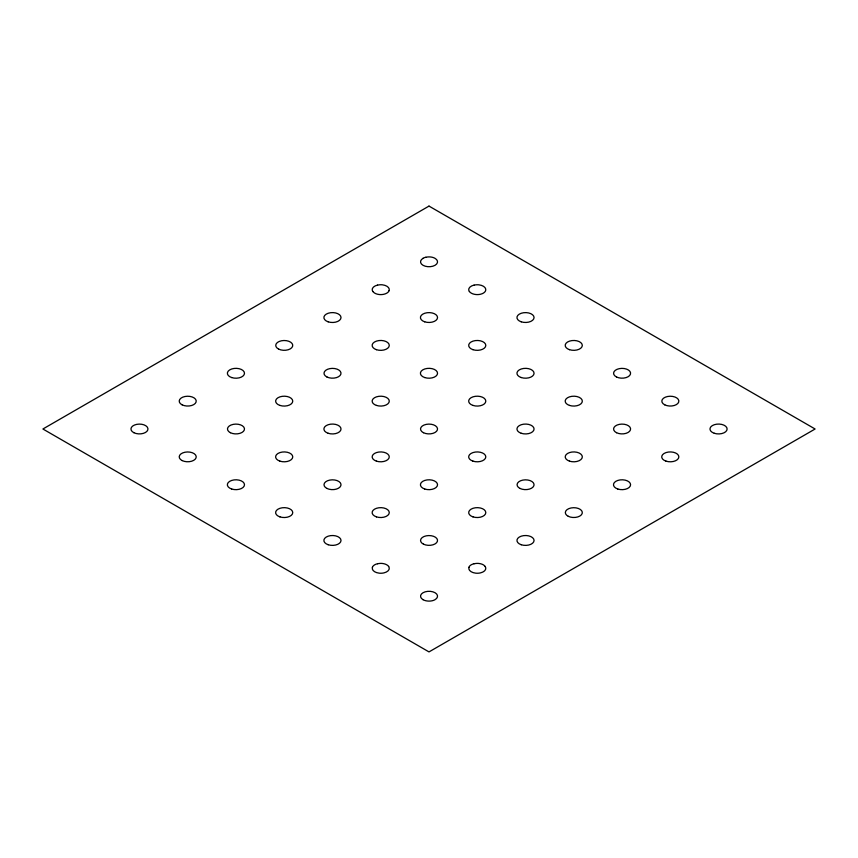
<?xml version="1.0" encoding="UTF-8"?>
<svg xmlns="http://www.w3.org/2000/svg" width="858" height="858" viewBox="0 0 858 858"><rect width="100%" height="100%" fill="white"/><g stroke="black" fill="none" stroke-linecap="round" stroke-linejoin="round"><path stroke-width="1.29" d="M422.973 258.333A8.494 4.901 0 0 1 425.793 257.25M423.037 258.355A8.494 4.901 0 0 0 423.026 265.294A8.494 4.901 0 0 0 435.049 265.294A8.494 4.901 0 0 0 435.038 258.355A8.494 4.901 0 0 0 430.598 256.982A8.494 4.901 0 0 0 425.847 257.282M372.812 291.516A8.559 4.933 0 0 1 377.52 285.092M389.135 290.605A8.559 4.933 0 0 0 382.368 284.813A8.494 4.901 0 0 0 377.584 285.146M389.114 290.615A8.494 4.901 0 0 1 383.976 294.23A8.559 4.933 0 0 1 379.107 294.509A8.494 4.901 0 0 1 372.908 291.527M469.315 291.527A8.559 4.933 0 0 1 474.024 285.103M469.433 291.527A8.494 4.901 0 0 0 475.686 294.498A8.559 4.933 0 0 0 480.448 294.251A8.494 4.901 0 0 0 485.639 290.615A8.559 4.933 0 0 0 478.871 284.835A8.494 4.901 0 0 0 474.109 285.146M372.34 567.363A8.559 4.933 0 0 1 377.52 563.727M388.663 566.452A8.559 4.933 0 0 0 382.368 563.459A8.494 4.901 0 0 0 377.595 563.781M388.653 566.484A8.494 4.901 0 0 1 383.976 572.876A8.559 4.933 0 0 1 379.118 573.155A8.494 4.901 0 0 1 372.436 567.395M468.865 567.363A8.559 4.933 0 0 1 474.045 563.727M485.188 566.452A8.559 4.933 0 0 0 478.893 563.459A8.494 4.901 0 0 0 474.109 563.781M485.178 566.484A8.494 4.901 0 0 1 480.501 572.876A8.559 4.933 0 0 1 475.632 573.155A8.494 4.901 0 0 1 468.961 567.395M423.048 599.667A8.494 4.901 0 0 1 423.026 592.728A8.494 4.901 0 0 1 435.049 592.728A8.494 4.901 0 0 1 435.038 599.667A8.494 4.901 0 0 1 432.218 600.75A8.494 4.901 0 0 1 427.423 601.008A8.494 4.901 0 0 1 423.005 599.667M429 206.092L42.9 429L429 651.908L815.1 429L429 206.092M328.164 321.825A8.559 4.944 0 0 0 341.012 317.546A8.559 4.944 0 0 0 328.174 313.256A8.559 4.944 0 0 0 328.164 321.825M278.678 349.12A8.494 4.901 0 0 0 292.589 346.342A8.494 4.901 0 0 0 281.478 340.776A8.494 4.901 0 0 0 278.678 349.12M231.639 377.552A8.559 4.944 0 0 0 244.487 373.273A8.559 4.944 0 0 0 231.649 368.994A8.559 4.944 0 0 0 231.639 377.552M182.153 404.847A8.494 4.901 0 0 0 196.064 402.08A8.494 4.901 0 0 0 184.953 396.503A8.494 4.901 0 0 0 182.153 404.847M133.891 432.711A8.494 4.901 0 0 0 147.801 429.944A8.494 4.901 0 0 0 136.69 424.367A8.494 4.901 0 0 0 133.891 432.711M424.699 321.814A8.559 4.933 0 0 0 437.537 317.546A8.559 4.933 0 0 0 424.699 313.267A8.559 4.933 0 0 0 424.699 321.814M376.426 349.689A8.559 4.944 0 0 0 389.275 345.409A8.559 4.944 0 0 0 376.437 341.119A8.559 4.944 0 0 0 376.426 349.689M326.941 376.984A8.494 4.901 0 0 0 340.851 374.206A8.494 4.901 0 0 0 329.74 368.64A8.494 4.901 0 0 0 326.941 376.984M279.901 405.416A8.559 4.944 0 0 0 292.75 401.136A8.559 4.944 0 0 0 279.912 396.857A8.559 4.944 0 0 0 279.901 405.416M230.416 432.711A8.494 4.901 0 0 0 244.326 429.944A8.494 4.901 0 0 0 233.215 424.367A8.494 4.901 0 0 0 230.416 432.711M182.153 460.574A8.494 4.901 0 0 0 196.064 457.807A8.494 4.901 0 0 0 184.953 452.23A8.494 4.901 0 0 0 182.153 460.574M521.224 321.814A8.559 4.933 0 0 0 534.062 317.546A8.559 4.933 0 0 0 521.224 313.267A8.559 4.933 0 0 0 521.224 321.814M472.962 349.678A8.559 4.933 0 0 0 485.8 345.409A8.559 4.933 0 0 0 472.962 341.13A8.559 4.933 0 0 0 472.962 349.678M424.689 377.552A8.559 4.944 0 0 0 437.537 373.273A8.559 4.944 0 0 0 424.699 368.983A8.559 4.944 0 0 0 424.689 377.552M376.437 405.416A8.559 4.933 0 0 0 389.275 401.136A8.559 4.933 0 0 0 376.437 396.857A8.559 4.933 0 0 0 376.437 405.416M328.164 433.279A8.559 4.944 0 0 0 341.012 429A8.559 4.944 0 0 0 328.164 424.721A8.559 4.944 0 0 0 328.164 433.279M279.912 461.143A8.559 4.933 0 0 0 292.75 456.864A8.559 4.933 0 0 0 279.912 452.584A8.559 4.933 0 0 0 279.912 461.143M231.649 489.006A8.559 4.933 0 0 0 244.487 484.727A8.559 4.933 0 0 0 231.649 480.448A8.559 4.933 0 0 0 231.649 489.006M569.487 349.678A8.559 4.933 0 0 0 582.314 345.409A8.559 4.933 0 0 0 569.487 341.13A8.559 4.933 0 0 0 569.487 349.678M521.224 377.541A8.559 4.933 0 0 0 534.062 373.273A8.559 4.933 0 0 0 521.224 368.994A8.559 4.933 0 0 0 521.224 377.541M472.951 405.416A8.559 4.944 0 0 0 485.8 401.136A8.559 4.944 0 0 0 472.962 396.846A8.559 4.944 0 0 0 472.951 405.416M423.466 432.711A8.494 4.901 0 0 0 437.376 429.933A8.494 4.901 0 0 0 426.265 424.367A8.494 4.901 0 0 0 423.466 432.711M376.426 461.143A8.559 4.944 0 0 0 389.264 456.864A8.559 4.944 0 0 0 376.426 452.584A8.559 4.944 0 0 0 376.426 461.143M326.941 488.438A8.494 4.901 0 0 0 340.851 485.671A8.494 4.901 0 0 0 329.74 480.094A8.494 4.901 0 0 0 326.941 488.438M279.912 516.87A8.559 4.933 0 0 0 292.75 512.591A8.559 4.933 0 0 0 279.912 508.311A8.559 4.933 0 0 0 279.912 516.87M616.516 376.984A8.494 4.901 0 0 0 630.426 374.217A8.494 4.901 0 0 0 619.315 368.64A8.494 4.901 0 0 0 616.516 376.984M569.487 405.416A8.559 4.933 0 0 0 582.325 401.136A8.559 4.933 0 0 0 569.487 396.857A8.559 4.933 0 0 0 569.487 405.416M521.224 433.279A8.559 4.944 0 0 0 534.062 429A8.559 4.944 0 0 0 521.224 424.721A8.559 4.944 0 0 0 521.224 433.279M472.962 461.143A8.559 4.933 0 0 0 485.8 456.864A8.559 4.933 0 0 0 472.962 452.584A8.559 4.933 0 0 0 472.962 461.143M424.689 489.006A8.559 4.944 0 0 0 437.537 484.727A8.559 4.944 0 0 0 424.699 480.448A8.559 4.944 0 0 0 424.689 489.006M376.437 516.87A8.559 4.933 0 0 0 389.275 512.591A8.559 4.933 0 0 0 376.437 508.311A8.559 4.933 0 0 0 376.437 516.87M328.174 544.733A8.559 4.933 0 0 0 341.012 540.454A8.559 4.933 0 0 0 328.174 536.175A8.559 4.933 0 0 0 328.174 544.733M664.778 404.847A8.494 4.901 0 0 0 678.689 402.08A8.494 4.901 0 0 0 667.578 396.503A8.494 4.901 0 0 0 664.778 404.847M616.527 432.711A8.494 4.901 0 0 0 630.426 429.944A8.494 4.901 0 0 0 619.315 424.367A8.494 4.901 0 0 0 616.527 432.711M569.487 461.143A8.559 4.944 0 0 0 582.325 456.864A8.559 4.944 0 0 0 569.487 452.584A8.559 4.944 0 0 0 569.487 461.143M520.002 488.438A8.494 4.901 0 0 0 533.901 485.671A8.494 4.901 0 0 0 522.79 480.105A8.494 4.901 0 0 0 520.002 488.438M472.951 516.87A8.559 4.944 0 0 0 485.8 512.591A8.559 4.944 0 0 0 472.962 508.311A8.559 4.944 0 0 0 472.951 516.87M423.477 544.165A8.494 4.901 0 0 0 437.376 541.398A8.494 4.901 0 0 0 426.265 535.832A8.494 4.901 0 0 0 423.477 544.165M714.274 433.279A8.559 4.933 0 0 0 727.112 429A8.559 4.933 0 0 0 714.274 424.721A8.559 4.933 0 0 0 714.274 433.279M666.012 461.143A8.559 4.933 0 0 0 678.85 456.864A8.559 4.933 0 0 0 666.012 452.584A8.559 4.933 0 0 0 666.012 461.143M617.749 489.006A8.559 4.944 0 0 0 630.587 484.727A8.559 4.944 0 0 0 617.749 480.448A8.559 4.944 0 0 0 617.749 489.006M568.253 516.302A8.494 4.901 0 0 0 582.164 513.534A8.494 4.901 0 0 0 571.053 507.968A8.494 4.901 0 0 0 568.253 516.302M521.214 544.733A8.559 4.944 0 0 0 534.062 540.454A8.559 4.944 0 0 0 521.224 536.175A8.559 4.944 0 0 0 521.214 544.733"/></g></svg>
